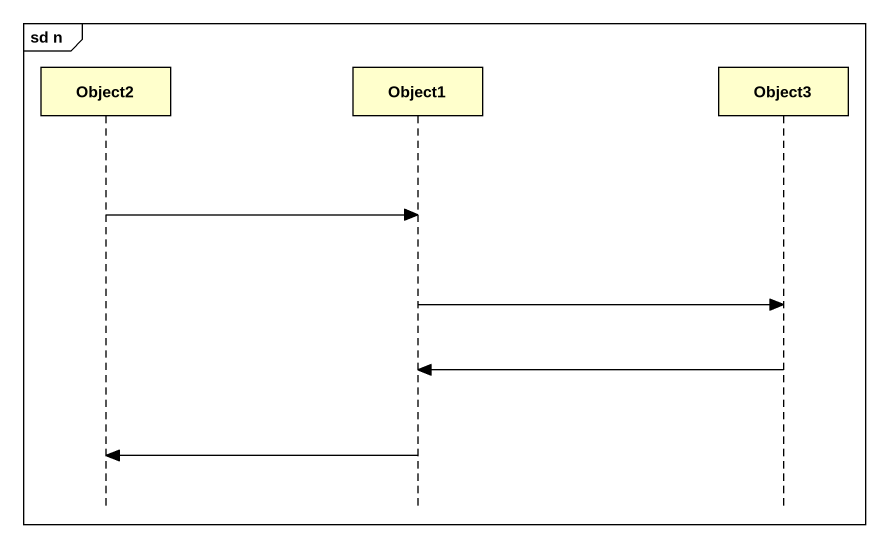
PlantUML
@startuml
mainframe sd n
hide footbox
participant Object2
participant Object1
participant Object3

Object2 -> Object1
Object1 -> Object3
Object3 -> Object1
Object1 -> Object2
@enduml
